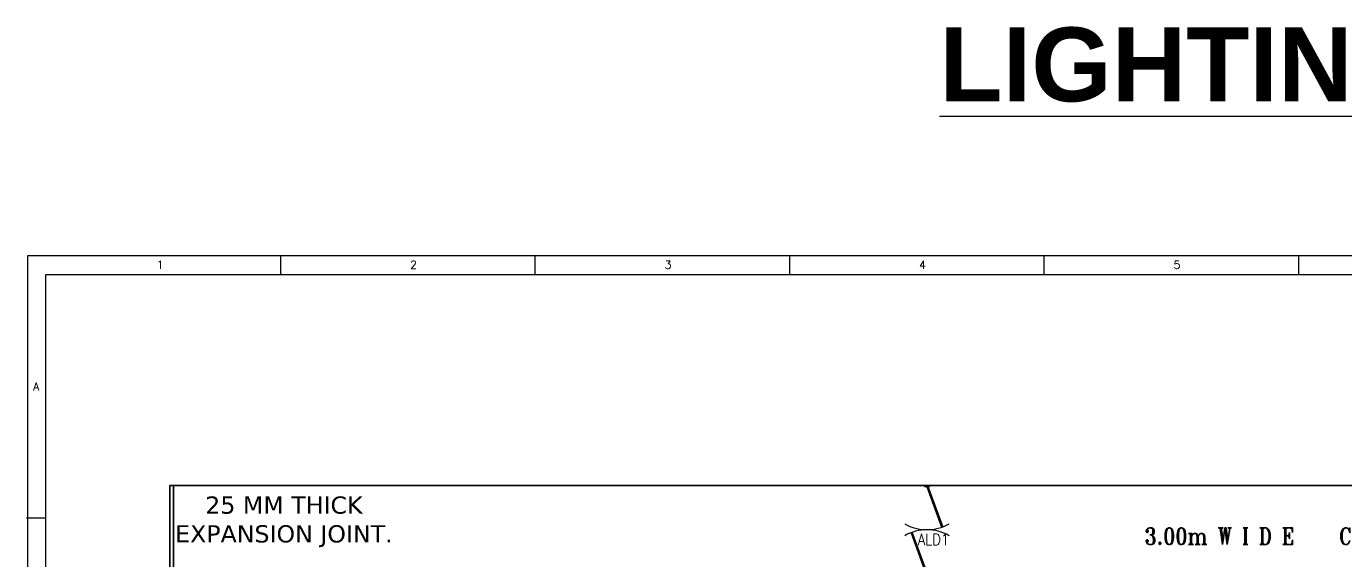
# Model space of a CAD drawing. Extents: x 2982526 to 3410143, y -1442121 to -1332990.
# Drawn here: x 3055660 to 3082421, y -1352877 to -1342035 of the extents above; entities that cross this region are included whole.
import ezdxf
from ezdxf.enums import TextEntityAlignment as Align

# ---------------------------------------------------------------- set-up
doc = ezdxf.new("R2010")
doc.units = 0
doc.header["$MEASUREMENT"] = 0
doc.linetypes.add('1', pattern=[0, 0, 0])
for name, color, linetype in [('ALD1', 7, 'Continuous'), ('DOOR', 40, 'Continuous'), ('TEXT', 5, '1'), ('TITLE', 7, 'Continuous')]:
    doc.layers.add(name, color=color, linetype=linetype)
doc.layers.add('WALL', color=7, linetype='1', lineweight=35)
doc.styles.add('ARIAL', font='arial.ttf')
doc.styles.add('MSK', font='g13f12w.shx')
doc.styles.add('ROMANS', font='romans.shx')
doc.styles.add('RT', font='romant.shx')

# ---------------------------------------------------------------- blocks, each defined once
blk = doc.blocks.new('A$C1BA14061')
at = {"layer": 'TITLE', "color": 7}
for p, q in [((0, 0), (203982, 0)), ((0, -140464), (0, 0)), ((16920, -1290), (16920, 0)), ((33925, -1290), (33925, 0)), ((50931, -1290), (50931, 0)), ((67937, -1290), (67937, 0)), ((84942, -1290), (84942, 0))]:
    blk.add_line(p, q, dxfattribs=at)
at = {"layer": 'TITLE'}
for p, q in [((1204, -1290), (202692, -1290)), ((1204, -139174), (1204, -1290))]:
    blk.add_line(p, q, dxfattribs=at)
at = {"layer": 'TITLE', "color": 0}
blk.add_line((-86, -17558), (1204, -17558), dxfattribs=at)
at = {"layer": 'TITLE', "color": 7, "style": 'ROMANS', "width": 1}
for s, p in [('1', (8852, -626)), ('2', (25785, -626)), ('3', (42791, -626)), ('4', (59796, -626)), ('5', (76802, -626))]:
    blk.add_text(s, height=535, dxfattribs=at).set_placement(p, align=Align.MIDDLE)
at = {"layer": 'TITLE', "color": 0, "style": 'ROMANS', "width": 1}
blk.add_text('A', height=535, dxfattribs=at).set_placement((573, -8765), align=Align.MIDDLE)
blk = doc.blocks.new('Z$W@#5624')
at = {"layer": 'DOOR'}
for p, q in [((19, 470), (840, 769)), ((28, 446), (849, 745)), ((188, 518), (680, 697)), ((676, 709), (685, 685)), ((0, 400), (0, 499)), ((0, 499), (25, 499)), ((0, 400), (25, 400)), ((19, 470), (28, 446)), ((25, 400), (25, 499)), ((183, 529), (192, 506)), ((1770, 453), (949, 154)), ((1779, 429), (957, 130)), ((1610, 381), (1117, 202)), ((1614, 369), (1606, 393)), ((1779, 429), (1770, 453)), ((1798, 499), (1773, 499)), ((1773, 400), (1773, 499)), ((1798, 400), (1773, 400)), ((1798, 400), (1798, 499)), ((1113, 214), (1122, 190))]:
    blk.add_line(p, q, dxfattribs=at)
at = {"layer": 'DOOR', "color": 145}
for centre, start_param, end_param in [((0, 449), 2.617994, 3.665191), ((1798, 449), -0.523599, 0.523599)]:
    blk.add_ellipse(centre, major_axis=(-899, 0), ratio=1, start_param=start_param, end_param=end_param, dxfattribs=at)
blk = doc.blocks.new('Q5YYYU')
at = {"layer": 'WALL', "color": 8}
blk.add_line((41149.8318, 24020), (-5007.5841, 24020), dxfattribs=at)
at = {"layer": 'WALL', "color": 8, "linetype": 'Continuous'}
for p, q in [((-5007.5841, 24020), (-5007.5841, 13270)), ((-4932.5841, 24020), (-4932.5841, 13345))]:
    blk.add_line(p, q, dxfattribs=at)
at = {"layer": 'DOOR', "color": 251, "linetype": 'Continuous', "lineweight": 5, "xscale": 1.001247151754797, "yscale": 1.001247151754797, "zscale": 1.001247151754797, "rotation": 270}
blk.add_blockref('Z$W@#5624', (9899.6637, 24020), dxfattribs=at)
at = {"layer": 'ALD1', "color": 251, "lineweight": 5, "style": 'ROMANS', "width": 0.85}
blk.add_text('ALD1', height=230, dxfattribs=at).set_placement((10483.347, 22806.2089), align=Align.CENTER)
at = {"layer": 'TEXT', "color": 8, "linetype": 'Continuous', "lineweight": 5, "style": 'RT', "width": 0.85}
blk.add_text('3.00m W I D E   C O R R I D O R', height=336.6, dxfattribs=at).set_placement((18434.5947, 22820.5673), align=Align.CENTER)
blk.add_text('3.00m W I D E   C O R R I D O R', height=336.6, dxfattribs=at).set_placement((18434.5947, 22820.5673), align=Align.CENTER)
at = {"layer": 'TEXT', "color": 8, "lineweight": 5, "insert": (-2693.9814, 22765.6003), "char_height": 350, "width": 5877.751546, "attachment_point": 8, "style": 'MSK'}
blk.add_mtext('{\\fVerdana|b0|i0|c0|p34;25 MM THICK EXPANSION JOINT.}', dxfattribs=at)

msp = doc.modelspace()

# ---------------------------------------------------------------- block references
at = {"layer": 'TITLE', "xscale": 0.3035552556082519, "yscale": 0.3035553943041123, "zscale": 0.3035553665695551}
msp.add_blockref('A$C1BA14061', (3055685.9, -1346682), dxfattribs=at)
at = {"layer": 'WALL', "color": 240, "true_color": 0xed1f24}
msp.add_blockref('Q5YYYU', (3063577.6, -1375369.8), dxfattribs=at)

# ---------------------------------------------------------------- texts
at = {"layer": 'TITLE', "color": 18, "true_color": 0x000000, "insert": (3083786.3, -1342057.3), "char_height": 1500, "width": 36564.74, "attachment_point": 2, "style": 'ARIAL'}
msp.add_mtext('{\\L\\fArial|b1|i0|c0|p34;LIGHTING LAYOUT}', dxfattribs=at)

doc.saveas('drawing.dxf')
